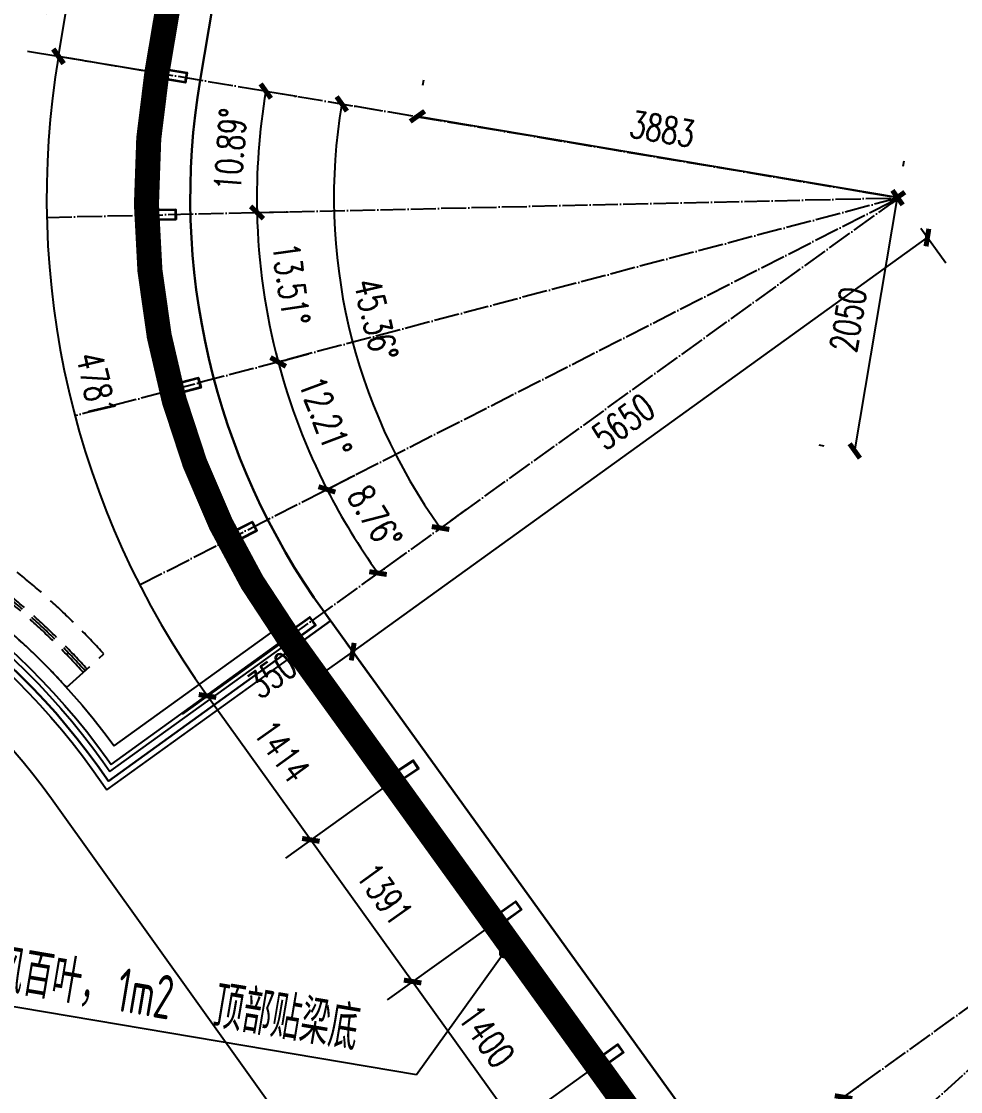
# Model space of a CAD drawing. Extents: x -936 to 12807311, y 101 to 1511157.
# Drawn here: x 12274448 to 12281937, y 1175578 to 1184117 of the extents above; entities that cross this region are included whole.
import ezdxf

# ---------------------------------------------------------------- set-up
doc = ezdxf.new("R2010")
doc.units = 0
doc.header["$LTSCALE"] = 1000
doc.header["$MEASUREMENT"] = 0
for name, pattern in [('PX-PLAN-F2-T3$0$DASH', [0.35, 0.25, -0.1]), ('PX-PLAN-F2-T3$0$DASHED', [0.75, 0.5, -0.25]), ('PX-PLAN-F2-T3$0$DOTE', [2.42, 2, -0.2, 0.02, -0.2]), ('PX-PLAN-F2-T3$0$S-1-AXIS$0$CENTER', [50.8, 31.75, -6.35, 6.35, -6.35])]:
    doc.linetypes.add(name, pattern=pattern)
for name, color, linetype, lineweight in [('PX-GLAZ-F2$0$PX-GLAZ-F2$0$_EDO-ALUMINIUM-SECTION', 90, 'Continuous', 30), ('PX-GLAZ-F2$0$PX-GLAZ-F2$0$_EDO-GLASS-SECTION', 130, 'Continuous', 30), ('PX-GLAZ-F2$0$PX-GLAZ-F2$0$PX-GLAZ-F2$0$板边线', 36, 'Continuous', 30)]:
    doc.layers.add(name, color=color, linetype=linetype, lineweight=lineweight)
for name, color, linetype in [('PX-GLAZ-F2$0$PX-GLAZ-F2$0$PX-GLAZ-F2$0$G-LINE2', 2, 'Continuous'), ('PX-GLAZ-F2$0$PX-GLAZ-F2$0$PX-GLAZ-F2$0$幕墙线', 104, 'Continuous'), ('PX-GLAZ-F2$0$PX-GLAZ-F2$0$PX-GLAZ-F2$0$平台轮廓', 3, 'Continuous'), ('PX-GLAZ-F2$0$PX-GLAZ-F2$0$PX-GLAZ-F2$0$挑檐', 53, 'Continuous'), ('PX-PLAN-F2-T3$0$00-百叶位置', 3, 'Continuous'), ('PX-PLAN-F2-T3$0$A-FLOR', 2, 'Continuous'), ('PX-PLAN-F2-T3$0$DIM_LEAD', 3, 'Continuous'), ('PX-PLAN-F2-T3$0$E_STAIR', 2, 'Continuous'), ('PX-PLAN-F2-T3$0$FIRE', 1, 'PX-PLAN-F2-T3$0$DASHED'), ('PX-PLAN-F2-T3$0$PUB_DIM', 3, 'Continuous'), ('PX-PLAN-F2-T3$0$PUB_TEXT', 7, 'Continuous'), ('PX-PLAN-F2-T3$0$S-1-AXIS$0$0S-AXIS', 1, 'PX-PLAN-F2-T3$0$S-1-AXIS$0$CENTER')]:
    doc.layers.add(name, color=color, linetype=linetype)
doc.styles.add('PX-PLAN-F2-T3$0$_TCH_DIM_T3', font='SIMPLEX', dxfattribs={"width": 0.705882, "bigfont": 'GBCBIG'})
doc.styles.add('PX-PLAN-F2-T3$0$XD2008', font='xd-hzs.shx', dxfattribs={"width": 0.7, "bigfont": 'xd-hztxt.shx'})
doc.dimstyles.new('PX-PLAN-F2-T3$0$_TCH_ARCH&&100', dxfattribs={"dimtxt": 212.5, "dimasz": 100, "dimexe": 250, "dimexo": 300, "dimgap": 118.75, "dimtad": 1, "dimdec": 0, "dimzin": 0, "dimdsep": 46, "dimtxsty": 'PX-PLAN-F2-T3$0$_TCH_DIM_T3', "dimblk": 'PX-PLAN-F2-T3$0$_ArchTick', "dimcen": 0.09, "dimclrd": 1, "dimclre": 1, "dimclrt": 4, "dimazin": 2, "dimtfac": 1, "dimtdec": 0, "dimtix": 1, "dimtmove": 2, "dimatfit": 3, "dimfxl": 0, "dimtolj": 1, "dimtzin": 0, "dimarcsym": 0})

# ---------------------------------------------------------------- blocks, each defined once
blk = doc.blocks.new('PX-PLAN-F2-T3$0$A$C5CD76682')
at = {"layer": 'PX-PLAN-F2-T3$0$A-FLOR', "linetype": 'PX-PLAN-F2-T3$0$DASH'}
blk.add_line((-850.7, -111906.8), (-603, -111592.7), dxfattribs=at)
for points in [[(57595.9, -82765.3), (57979.4, -75152.4, 0.165562), (56680.1, -70596.4), (54971.6, -68130.8, -0.242206), (54178.5, -62097), (33003.7, -62097.8, -0.098926), (35447.6, -66840, -0.515692), (28158.1, -77544.7), (20574.9, -77592.3, 0.13491), (5062.5, -82037.2, 0.056948), (-394.4, -86281.4, -0.026435), (-2948.5, -87551.6), (-2949.4, -110869.1, -0.104728), (-850.7, -111906.8)], [(57416.2, -82756.2), (57799.7, -75143.4, 0.165562), (56532.2, -70699), (54823.7, -68233.3, -0.232377), (53927.7, -62277), (33371, -62277.8, -0.092039), (35618.8, -66784, -0.515477), (28160.5, -77724.7), (20576.5, -77772.3, 0.134907), (5156.2, -82190.9, 0.057143), (-285.3, -86426.5, -0.025563), (-2768.5, -87669.5), (-2769.4, -110731.1, -0.098654), (-739.2, -111765.4, -0.098654)], [(57396.2, -82755.2), (57779.7, -75142.4, 0.165562), (56515.7, -70710.3), (54807.2, -68244.7, -0.231327), (53900.4, -62297), (33411.1, -62297.8, -0.091293), (35637.8, -66777.8, -0.515454), (28160.8, -77744.7), (20576.7, -77792.3, 0.134906), (5166.6, -82208, 0.057165), (-273.2, -86442.6, -0.025467), (-2748.5, -87682.6), (-2749.4, -110715.9, -0.098), (-726.9, -111749.7, -0.098)], [(57376.2, -82754.2), (57759.7, -75141.4, 0.165562), (56499.3, -70721.7), (54790.8, -68256.1, -0.230284), (53873.2, -62317), (33451, -62317.8, -0.090552), (35656.8, -66771.5, -0.51543), (28161.1, -77764.7), (20576.8, -77812.3, 0.134906), (5177, -82225.1, 0.057186), (-261, -86458.7, -0.025371), (-2728.5, -87695.6), (-2729.4, -110700.8, -0.097351), (-714.5, -111734, -0.097351)], [(57196.4, -82745.2), (57579.9, -75132.3, 0.165562), (56351.3, -70824.3), (54642.8, -68358.6, -0.221239), (53633.7, -62497.1), (33804, -62497.8, -0.084046), (35828, -66715.5, -0.515226), (28163.5, -77944.7), (20578.4, -77992.3, 0.134903), (5270.7, -82378.8, 0.057383), (-151.7, -86603.7, -0.024513), (-2548.5, -87812.9), (-2549.4, -110566.9, -0.09168), (-603, -111592.7, -0.09168)]]:
    blk.add_lwpolyline(points, format="xyb", dxfattribs=at)
blk = doc.blocks.new('PX-PLAN-F2-T3$0$_ArchTick')
at = {"color": 0, "linetype": 'ByBlock', "const_width": 0.4}
blk.add_lwpolyline([(-0.5, -0.5), (0.5, 0.5)], dxfattribs=at)
blk = doc.blocks.new('*D1449')
at = {"layer": 'Defpoints', "color": 0, "transparency": 16777216}
for p in [(12274903.7, 1184807.6), (12275952.4, 1184633.6), (12275791.3, 1183662.7)]:
    blk.add_point(p, dxfattribs=at)
at = {"layer": 'PX-PLAN-F2-T3$0$PUB_DIM', "color": 1, "lineweight": -2, "transparency": 16777216}
for p, q in [((12275656.5, 1184682.7), (12274657.1, 1184848.5)), ((12274742.6, 1183836.8), (12274903.7, 1184807.6)), ((12275495.3, 1183711.9), (12274496, 1183877.7))]:
    blk.add_line(p, q, dxfattribs=at)
at = {"layer": 'PX-PLAN-F2-T3$0$PUB_DIM', "color": 1, "lineweight": -2, "transparency": 16777216, "xscale": 100, "yscale": 100, "zscale": 100}
for p, rotation in [((12274903.7, 1184807.6), 80.57747182346797), ((12274742.6, 1183836.8), 260.577471823468)]:
    blk.add_blockref('PX-PLAN-F2-T3$0$_ArchTick', p, dxfattribs=dict(at, rotation=rotation))
at = {"layer": 'PX-PLAN-F2-T3$0$PUB_DIM', "color": 4, "transparency": 16777216, "insert": (12274601.2, 1184359), "char_height": 212.5, "attachment_point": 5, "rotation": 80.57747, "style": 'PX-PLAN-F2-T3$0$_TCH_DIM_T3'}
blk.add_mtext('\\A1;984', dxfattribs=at)
blk = doc.blocks.new('*D1450')
at = {"layer": 'Defpoints', "color": 0, "transparency": 16777216}
for p in [(12281444.4, 1182709.2), (12276531.9, 1180203.7), (12277008.4, 1180153.8), (12276971, 1179484.5)]:
    blk.add_point(p, dxfattribs=at)
at = {"layer": 'PX-PLAN-F2-T3$0$PUB_DIM', "color": 1, "lineweight": -2, "transparency": 16777216}
for p, q in [((12276799.2, 1180340), (12277106.6, 1180496.8)), ((12277214.4, 1179659.9), (12277494.3, 1179861.7))]:
    blk.add_line(p, q, dxfattribs=at)
blk.add_arc((12281444.4, 1182709.2), 5119.4, 207.02277, 215.78661, dxfattribs=at)
at = {"layer": 'PX-PLAN-F2-T3$0$PUB_DIM', "color": 1, "lineweight": -2, "transparency": 16777216, "xscale": 100, "yscale": 100, "zscale": 100}
for p, rotation in [((12276883.9, 1180383.2), 117.0227728309041), ((12277291.5, 1179715.5), 305.7866081039102)]:
    blk.add_blockref('PX-PLAN-F2-T3$0$_ArchTick', p, dxfattribs=dict(at, rotation=rotation))
at = {"layer": 'PX-PLAN-F2-T3$0$PUB_DIM', "color": 4, "transparency": 16777216, "insert": (12277267, 1180158.8), "char_height": 212.5, "attachment_point": 5, "rotation": 301.40469, "style": 'PX-PLAN-F2-T3$0$_TCH_DIM_T3'}
blk.add_mtext('\\A1;8.76°', dxfattribs=at)
blk = doc.blocks.new('*D1451')
at = {"layer": 'Defpoints', "color": 0, "transparency": 16777216}
for p in [(12281444.4, 1182709.2), (12276238.7, 1181332.1), (12276600.6, 1181052.2), (12276647.5, 1180262.7)]:
    blk.add_point(p, dxfattribs=at)
at = {"layer": 'PX-PLAN-F2-T3$0$PUB_DIM', "color": 1, "lineweight": -2, "transparency": 16777216}
for p, q in [((12276528.7, 1181408.9), (12276736.9, 1181463.9)), ((12276914.8, 1180399), (12277106.6, 1180496.8))]:
    blk.add_line(p, q, dxfattribs=at)
blk.add_arc((12281444.4, 1182709.2), 5119.4, 194.81712, 207.02277, dxfattribs=at)
at = {"layer": 'PX-PLAN-F2-T3$0$PUB_DIM', "color": 1, "lineweight": -2, "transparency": 16777216, "xscale": 100, "yscale": 100, "zscale": 100}
for p, rotation in [((12276495.2, 1181400), 104.8171246149693), ((12276883.9, 1180383.2), 297.0227728307559)]:
    blk.add_blockref('PX-PLAN-F2-T3$0$_ArchTick', p, dxfattribs=dict(at, rotation=rotation))
at = {"layer": 'PX-PLAN-F2-T3$0$PUB_DIM', "color": 4, "transparency": 16777216, "insert": (12276872.6, 1180961.6), "char_height": 212.5, "attachment_point": 5, "rotation": 290.91995, "style": 'PX-PLAN-F2-T3$0$_TCH_DIM_T3'}
blk.add_mtext('\\A1;12.21°', dxfattribs=at)
blk = doc.blocks.new('*D1452')
at = {"layer": 'Defpoints', "color": 0, "transparency": 16777216}
for p in [(12281444.4, 1182709.2), (12276040.7, 1182585.5), (12276351.3, 1182190.7), (12276219, 1181326.9)]:
    blk.add_point(p, dxfattribs=at)
at = {"layer": 'PX-PLAN-F2-T3$0$PUB_DIM', "color": 1, "lineweight": -2, "transparency": 16777216}
for p, q in [((12276340.6, 1182592.3), (12276576.3, 1182597.7)), ((12276509.1, 1181403.7), (12276736.9, 1181463.9))]:
    blk.add_line(p, q, dxfattribs=at)
blk.add_arc((12281444.4, 1182709.2), 5119.4, 181.31179, 194.81712, dxfattribs=at)
at = {"layer": 'PX-PLAN-F2-T3$0$PUB_DIM', "color": 1, "lineweight": -2, "transparency": 16777216, "xscale": 100, "yscale": 100, "zscale": 100}
for p, rotation in [((12276326.3, 1182592), 91.31178774910376), ((12276495.2, 1181400), 284.8171246150868)]:
    blk.add_blockref('PX-PLAN-F2-T3$0$_ArchTick', p, dxfattribs=dict(at, rotation=rotation))
at = {"layer": 'PX-PLAN-F2-T3$0$PUB_DIM', "color": 4, "transparency": 16777216, "insert": (12276598.4, 1182022.6), "char_height": 212.5, "attachment_point": 5, "rotation": 278.06446, "style": 'PX-PLAN-F2-T3$0$_TCH_DIM_T3'}
blk.add_mtext('\\A1;13.51°', dxfattribs=at)
blk = doc.blocks.new('*D1453')
at = {"layer": 'Defpoints', "color": 0, "transparency": 16777216}
for p in [(12276199.1, 1183594.2), (12276352.5, 1183239.6), (12281444.4, 1182709.2), (12276126.4, 1182587.4)]:
    blk.add_point(p, dxfattribs=at)
at = {"layer": 'PX-PLAN-F2-T3$0$PUB_DIM', "color": 1, "lineweight": -2, "transparency": 16777216}
for p, q in [((12276494.9, 1183544.3), (12276642.9, 1183519.3)), ((12276426.3, 1182594.3), (12276576.3, 1182597.7))]:
    blk.add_line(p, q, dxfattribs=at)
blk.add_arc((12281444.4, 1182709.2), 5119.4, 170.42362, 181.31179, dxfattribs=at)
at = {"layer": 'PX-PLAN-F2-T3$0$PUB_DIM', "color": 1, "lineweight": -2, "transparency": 16777216, "xscale": 100, "yscale": 100, "zscale": 100}
for p, rotation in [((12276396.3, 1183560.9), 80.4236163897341), ((12276326.3, 1182592), 271.3117877490586)]:
    blk.add_blockref('PX-PLAN-F2-T3$0$_ArchTick', p, dxfattribs=dict(at, rotation=rotation))
at = {"layer": 'PX-PLAN-F2-T3$0$PUB_DIM', "color": 4, "transparency": 16777216, "insert": (12276113.9, 1183094.3), "char_height": 212.5, "attachment_point": 5, "rotation": 85.8677, "style": 'PX-PLAN-F2-T3$0$_TCH_DIM_T3'}
blk.add_mtext('\\A1;10.89°', dxfattribs=at)
blk = doc.blocks.new('*D1454')
at = {"layer": 'Defpoints', "color": 0, "transparency": 16777216}
for p in [(12276805.2, 1183491.9), (12281444.4, 1182709.2), (12276960.7, 1182274), (12277627.9, 1179958)]:
    blk.add_point(p, dxfattribs=at)
at = {"layer": 'PX-PLAN-F2-T3$0$PUB_DIM', "color": 1, "lineweight": -2, "transparency": 16777216}
for p, q in [((12277101, 1183442), (12277248.9, 1183417.1)), ((12277871.2, 1180133.4), (12277992.9, 1180221.1))]:
    blk.add_line(p, q, dxfattribs=at)
blk.add_arc((12281444.4, 1182709.2), 4504.8, 170.42362, 215.78661, dxfattribs=at)
at = {"layer": 'PX-PLAN-F2-T3$0$PUB_DIM', "color": 1, "lineweight": -2, "transparency": 16777216, "xscale": 100, "yscale": 100, "zscale": 100}
for p, rotation in [((12277002.4, 1183458.6), 80.4236163897479), ((12277790.1, 1180074.9), 305.7866081038235)]:
    blk.add_blockref('PX-PLAN-F2-T3$0$_ArchTick', p, dxfattribs=dict(at, rotation=rotation))
at = {"layer": 'PX-PLAN-F2-T3$0$PUB_DIM', "color": 4, "transparency": 16777216, "insert": (12277276.1, 1181738.8), "char_height": 212.5, "attachment_point": 5, "rotation": 283.10511, "style": 'PX-PLAN-F2-T3$0$_TCH_DIM_T3'}
blk.add_mtext('\\A1;45.36°', dxfattribs=at)
blk = doc.blocks.new('*D1455')
at = {"layer": 'Defpoints', "color": 0, "transparency": 16777216}
for p in [(12274545.9, 1183873.1), (12281444.4, 1182709.2), (12274680.3, 1182052.6), (12275769.3, 1178618.2)]:
    blk.add_point(p, dxfattribs=at)
at = {"layer": 'PX-PLAN-F2-T3$0$PUB_DIM', "color": 1, "lineweight": -2, "transparency": 16777216}
for p, q in [((12274841.8, 1183823.2), (12274989.7, 1183798.2)), ((12276012.7, 1178793.6), (12276134.3, 1178881.3))]:
    blk.add_line(p, q, dxfattribs=at)
blk.add_arc((12281444.4, 1182709.2), 6796, 170.42362, 215.78661, dxfattribs=at)
at = {"layer": 'PX-PLAN-F2-T3$0$PUB_DIM', "color": 1, "lineweight": -2, "transparency": 16777216, "xscale": 100, "yscale": 100, "zscale": 100}
for p, rotation in [((12274743.2, 1183839.8), 80.42361638973935), ((12275931.5, 1178735.2), 305.7866081038345)]:
    blk.add_blockref('PX-PLAN-F2-T3$0$_ArchTick', p, dxfattribs=dict(at, rotation=rotation))
at = {"layer": 'PX-PLAN-F2-T3$0$PUB_DIM', "color": 4, "transparency": 16777216, "insert": (12275044.6, 1181219.3), "char_height": 212.5, "attachment_point": 5, "rotation": 283.10511, "style": 'PX-PLAN-F2-T3$0$_TCH_DIM_T3'}
blk.add_mtext('\\A1;4781', dxfattribs=at)
blk = doc.blocks.new('*D1456')
at = {"layer": 'Defpoints', "color": 0, "transparency": 16777216}
for p in [(12276861.1, 1179405.3), (12276577.2, 1179200.6), (12277089.6, 1179088.3)]:
    blk.add_point(p, dxfattribs=at)
at = {"layer": 'PX-PLAN-F2-T3$0$PUB_DIM', "color": 1, "lineweight": -2, "transparency": 16777216}
for p, q in [((12277036.6, 1179161.9), (12277235.8, 1178885.5)), ((12276805.7, 1178883.7), (12277089.6, 1179088.3)), ((12276752.6, 1178957.2), (12276951.9, 1178680.9))]:
    blk.add_line(p, q, dxfattribs=at)
at = {"layer": 'PX-PLAN-F2-T3$0$PUB_DIM', "color": 1, "lineweight": -2, "transparency": 16777216, "xscale": 100, "yscale": 100, "zscale": 100}
for p, rotation in [((12277089.6, 1179088.3), 35.78660813743289), ((12276805.7, 1178883.7), 215.7866081374329)]:
    blk.add_blockref('PX-PLAN-F2-T3$0$_ArchTick', p, dxfattribs=dict(at, rotation=rotation))
at = {"layer": 'PX-PLAN-F2-T3$0$PUB_DIM', "color": 4, "transparency": 16777216, "insert": (12276445.6, 1178901.4), "char_height": 212.5, "attachment_point": 5, "rotation": 35.78661, "style": 'PX-PLAN-F2-T3$0$_TCH_DIM_T3'}
blk.add_mtext('\\A1;350', dxfattribs=at)
blk = doc.blocks.new('*D1457')
at = {"layer": 'Defpoints', "color": 0, "transparency": 16777216}
for p in [(12281444.4, 1182709.2), (12281672.9, 1182392.3), (12276861.1, 1179405.3)]:
    blk.add_point(p, dxfattribs=at)
at = {"layer": 'PX-PLAN-F2-T3$0$PUB_DIM', "color": 1, "lineweight": -2, "transparency": 16777216}
for p, q in [((12277089.6, 1179088.3), (12281672.9, 1182392.3)), ((12281619.8, 1182465.9), (12281819.1, 1182189.5)), ((12277036.6, 1179161.9), (12277235.8, 1178885.5))]:
    blk.add_line(p, q, dxfattribs=at)
at = {"layer": 'PX-PLAN-F2-T3$0$PUB_DIM', "color": 1, "lineweight": -2, "transparency": 16777216, "xscale": 100, "yscale": 100, "zscale": 100}
for p, rotation in [((12281672.9, 1182392.3), 35.7866081374289), ((12277089.6, 1179088.3), 215.7866081374289)]:
    blk.add_blockref('PX-PLAN-F2-T3$0$_ArchTick', p, dxfattribs=dict(at, rotation=rotation))
at = {"layer": 'PX-PLAN-F2-T3$0$PUB_DIM', "color": 4, "transparency": 16777216, "insert": (12279249.7, 1180922.8), "char_height": 212.5, "attachment_point": 5, "rotation": 35.78661, "style": 'PX-PLAN-F2-T3$0$_TCH_DIM_T3'}
blk.add_mtext('\\A1;5650', dxfattribs=at)
blk = doc.blocks.new('*D1458')
at = {"layer": 'Defpoints', "color": 0, "transparency": 16777216}
for p in [(12276777, 1179342.1), (12277601.4, 1178193.7), (12276755.9, 1177586.8)]:
    blk.add_point(p, dxfattribs=at)
at = {"layer": 'PX-PLAN-F2-T3$0$PUB_DIM', "color": 1, "lineweight": -2, "transparency": 16777216}
for p, q in [((12276533.3, 1179167.1), (12275728.4, 1178589.4)), ((12275931.5, 1178735.1), (12276755.9, 1177586.8)), ((12277357.7, 1178018.7), (12276552.9, 1177441))]:
    blk.add_line(p, q, dxfattribs=at)
at = {"layer": 'PX-PLAN-F2-T3$0$PUB_DIM', "color": 1, "lineweight": -2, "transparency": 16777216, "xscale": 100, "yscale": 100, "zscale": 100}
for p, rotation in [((12275931.5, 1178735.1), 125.6740091674141), ((12276755.9, 1177586.8), 305.6740091674142)]:
    blk.add_blockref('PX-PLAN-F2-T3$0$_ArchTick', p, dxfattribs=dict(at, rotation=rotation))
at = {"layer": 'PX-PLAN-F2-T3$0$PUB_DIM', "color": 4, "transparency": 16777216, "insert": (12276526.5, 1178292.2), "char_height": 212.5, "attachment_point": 5, "rotation": 305.67401, "style": 'PX-PLAN-F2-T3$0$_TCH_DIM_T3'}
blk.add_mtext('\\A1;1414', dxfattribs=at)
blk = doc.blocks.new('*D1459')
at = {"layer": 'Defpoints', "color": 0, "transparency": 16777216}
for p in [(12277601.4, 1178193.7), (12278412.8, 1177063.5), (12277567.3, 1176456.5)]:
    blk.add_point(p, dxfattribs=at)
at = {"layer": 'PX-PLAN-F2-T3$0$PUB_DIM', "color": 1, "lineweight": -2, "transparency": 16777216}
for p, q in [((12277357.7, 1178018.7), (12276552.9, 1177441)), ((12276755.9, 1177586.8), (12277567.3, 1176456.5)), ((12278169.1, 1176888.5), (12277364.2, 1176310.7))]:
    blk.add_line(p, q, dxfattribs=at)
at = {"layer": 'PX-PLAN-F2-T3$0$PUB_DIM', "color": 1, "lineweight": -2, "transparency": 16777216, "xscale": 100, "yscale": 100, "zscale": 100}
for p, rotation in [((12276755.9, 1177586.8), 125.6740091674421), ((12277567.3, 1176456.5), 305.6740091674421)]:
    blk.add_blockref('PX-PLAN-F2-T3$0$_ArchTick', p, dxfattribs=dict(at, rotation=rotation))
at = {"layer": 'PX-PLAN-F2-T3$0$PUB_DIM', "color": 4, "transparency": 16777216, "insert": (12277344.4, 1177152.8), "char_height": 212.5, "attachment_point": 5, "rotation": 305.67401, "style": 'PX-PLAN-F2-T3$0$_TCH_DIM_T3'}
blk.add_mtext('\\A1;1391', dxfattribs=at)
blk = doc.blocks.new('*D1460')
at = {"layer": 'Defpoints', "color": 0, "transparency": 16777216}
for p in [(12278412.8, 1177063.5), (12279229.2, 1175926.2), (12278383.8, 1175319.2)]:
    blk.add_point(p, dxfattribs=at)
at = {"layer": 'PX-PLAN-F2-T3$0$PUB_DIM', "color": 1, "lineweight": -2, "transparency": 16777216}
for p, q in [((12278169.1, 1176888.5), (12277364.2, 1176310.7)), ((12277567.3, 1176456.5), (12278383.8, 1175319.2)), ((12278985.5, 1175751.2), (12278180.7, 1175173.4))]:
    blk.add_line(p, q, dxfattribs=at)
at = {"layer": 'PX-PLAN-F2-T3$0$PUB_DIM', "color": 1, "lineweight": -2, "transparency": 16777216, "xscale": 100, "yscale": 100, "zscale": 100}
for p, rotation in [((12277567.3, 1176456.5), 125.6740091674344), ((12278383.8, 1175319.2), 305.6740091674344)]:
    blk.add_blockref('PX-PLAN-F2-T3$0$_ArchTick', p, dxfattribs=dict(at, rotation=rotation))
at = {"layer": 'PX-PLAN-F2-T3$0$PUB_DIM', "color": 4, "transparency": 16777216, "insert": (12278158.3, 1176019.1), "char_height": 212.5, "attachment_point": 5, "rotation": 305.67401, "style": 'PX-PLAN-F2-T3$0$_TCH_DIM_T3'}
blk.add_mtext('\\A1;1400', dxfattribs=at)
blk = doc.blocks.new('*D1461')
at = {"layer": 'Defpoints', "color": 0, "transparency": 16777216}
for p in [(12279229.2, 1175926.2), (12280045.7, 1174788.9), (12279200.2, 1174181.9)]:
    blk.add_point(p, dxfattribs=at)
at = {"layer": 'PX-PLAN-F2-T3$0$PUB_DIM', "color": 1, "lineweight": -2, "transparency": 16777216}
for p, q in [((12278985.5, 1175751.2), (12278180.7, 1175173.4)), ((12278383.8, 1175319.2), (12279200.2, 1174181.9)), ((12279802, 1174613.9), (12278997.1, 1174036.1))]:
    blk.add_line(p, q, dxfattribs=at)
at = {"layer": 'PX-PLAN-F2-T3$0$PUB_DIM', "color": 1, "lineweight": -2, "transparency": 16777216, "xscale": 100, "yscale": 100, "zscale": 100}
for p, rotation in [((12278383.8, 1175319.2), 125.6740091674691), ((12279200.2, 1174181.9), 305.6740091674691)]:
    blk.add_blockref('PX-PLAN-F2-T3$0$_ArchTick', p, dxfattribs=dict(at, rotation=rotation))
at = {"layer": 'PX-PLAN-F2-T3$0$PUB_DIM', "color": 4, "transparency": 16777216, "insert": (12278974.8, 1174881.8), "char_height": 212.5, "attachment_point": 5, "rotation": 305.67401, "style": 'PX-PLAN-F2-T3$0$_TCH_DIM_T3'}
blk.add_mtext('\\A1;1400', dxfattribs=at)
blk = doc.blocks.new('*D1463')
at = {"layer": 'Defpoints', "color": 0, "transparency": 16777216}
for p in [(12284697.5, 1178196.5), (12281507.3, 1173812.8), (12281967.7, 1173725.7), (12282654.8, 1173174.4)]:
    blk.add_point(p, dxfattribs=at)
at = {"layer": 'PX-PLAN-F2-T3$0$PUB_DIM', "color": 1, "lineweight": -2, "transparency": 16777216}
for p, q in [((12281683.8, 1174055.4), (12281762.3, 1174163.2)), ((12282767.8, 1173452.3), (12282818, 1173575.8))]:
    blk.add_line(p, q, dxfattribs=at)
blk.add_arc((12284697.5, 1178196.5), 5238.3, 233.95522, 247.86615, dxfattribs=at)
at = {"layer": 'PX-PLAN-F2-T3$0$PUB_DIM', "color": 1, "lineweight": -2, "transparency": 16777216, "xscale": 100, "yscale": 100, "zscale": 100}
for p, rotation in [((12281615.2, 1173961.1), 143.9552204966515), ((12282723.8, 1173344.3), 337.866149226346)]:
    blk.add_blockref('PX-PLAN-F2-T3$0$_ArchTick', p, dxfattribs=dict(at, rotation=rotation))
at = {"layer": 'PX-PLAN-F2-T3$0$PUB_DIM', "color": 4, "transparency": 16777216, "insert": (12282260.2, 1173815.6), "char_height": 212.5, "attachment_point": 5, "rotation": 330.91068, "style": 'PX-PLAN-F2-T3$0$_TCH_DIM_T3'}
blk.add_mtext('\\A1;13.91°', dxfattribs=at)
blk = doc.blocks.new('*D1464')
at = {"layer": 'Defpoints', "color": 0, "transparency": 16777216}
for p in [(12284697.5, 1178196.5), (12280782.9, 1174646.2), (12281063.5, 1174423.8), (12281576.8, 1173931.5)]:
    blk.add_point(p, dxfattribs=at)
at = {"layer": 'PX-PLAN-F2-T3$0$PUB_DIM', "color": 1, "lineweight": -2, "transparency": 16777216}
for p, q in [((12281005.1, 1174847.8), (12281002.5, 1174845.4)), ((12281754, 1174173.6), (12281751.9, 1174170.8))]:
    blk.add_line(p, q, dxfattribs=at)
blk.add_arc((12284697.5, 1178196.5), 5238.3, 222.20596, 233.80753, dxfattribs=at)
at = {"layer": 'PX-PLAN-F2-T3$0$PUB_DIM', "color": 1, "lineweight": -2, "transparency": 16777216, "xscale": 100, "yscale": 100, "zscale": 100}
for p, rotation in [((12280817.3, 1174677.4), 132.2059596018239), ((12281604.3, 1173969), 323.8075339311001)]:
    blk.add_blockref('PX-PLAN-F2-T3$0$_ArchTick', p, dxfattribs=dict(at, rotation=rotation))
at = {"layer": 'PX-PLAN-F2-T3$0$PUB_DIM', "color": 4, "transparency": 16777216, "insert": (12281343.4, 1174470.5), "char_height": 212.5, "attachment_point": 5, "rotation": 318.00675, "style": 'PX-PLAN-F2-T3$0$_TCH_DIM_T3'}
blk.add_mtext('\\A1;11.6°', dxfattribs=at)
blk = doc.blocks.new('*D1465')
at = {"layer": 'Defpoints', "color": 0, "transparency": 16777216}
for p in [(12284697.5, 1178196.5), (12280285.9, 1175016.4), (12280565.5, 1174976.8), (12280669.1, 1174543.1)]:
    blk.add_point(p, dxfattribs=at)
at = {"layer": 'PX-PLAN-F2-T3$0$PUB_DIM', "color": 1, "lineweight": -2, "transparency": 16777216}
for p, q in [((12280529.3, 1175191.8), (12280651, 1175279.5)), ((12280891.4, 1174744.6), (12281002.5, 1174845.4))]:
    blk.add_line(p, q, dxfattribs=at)
blk.add_arc((12284697.5, 1178196.5), 5238.3, 215.78661, 222.20596, dxfattribs=at)
at = {"layer": 'PX-PLAN-F2-T3$0$PUB_DIM', "color": 1, "lineweight": -2, "transparency": 16777216, "xscale": 100, "yscale": 100, "zscale": 100}
for p, rotation in [((12280448.2, 1175133.3), 125.786608153824), ((12280817.3, 1174677.4), 312.2059596020233)]:
    blk.add_blockref('PX-PLAN-F2-T3$0$_ArchTick', p, dxfattribs=dict(at, rotation=rotation))
at = {"layer": 'PX-PLAN-F2-T3$0$PUB_DIM', "color": 4, "transparency": 16777216, "insert": (12280801.2, 1175041.8), "char_height": 212.5, "attachment_point": 5, "rotation": 308.99628, "style": 'PX-PLAN-F2-T3$0$_TCH_DIM_T3'}
blk.add_mtext('\\A1;6.42°', dxfattribs=at)
blk = doc.blocks.new('*D1466')
at = {"layer": 'Defpoints', "color": 0, "transparency": 16777216}
for p in [(12284697.5, 1178196.5), (12280032.9, 1174834), (12281762.1, 1174715.7), (12283502.1, 1172571.9)]:
    blk.add_point(p, dxfattribs=at)
at = {"layer": 'PX-PLAN-F2-T3$0$PUB_DIM', "color": 1, "lineweight": -2, "transparency": 16777216}
for p, q in [((12280276.3, 1175009.4), (12281206.6, 1175680.1)), ((12283564.5, 1172865.4), (12283802.9, 1173987.2))]:
    blk.add_line(p, q, dxfattribs=at)
blk.add_arc((12284697.5, 1178196.5), 4553.3, 215.78661, 258.00168, dxfattribs=at)
at = {"layer": 'PX-PLAN-F2-T3$0$PUB_DIM', "color": 1, "lineweight": -2, "transparency": 16777216, "xscale": 100, "yscale": 100, "zscale": 100}
for p, rotation in [((12281003.8, 1175533.9), 125.7866081536687), ((12283750.9, 1173742.7), 348.0016844908713)]:
    blk.add_blockref('PX-PLAN-F2-T3$0$_ArchTick', p, dxfattribs=dict(at, rotation=rotation))
at = {"layer": 'PX-PLAN-F2-T3$0$PUB_DIM', "color": 4, "transparency": 16777216, "insert": (12282333.4, 1174570.9), "char_height": 212.5, "attachment_point": 5, "rotation": 326.89415, "style": 'PX-PLAN-F2-T3$0$_TCH_DIM_T3'}
blk.add_mtext('\\A1;42.22°', dxfattribs=at)
blk = doc.blocks.new('*D1467')
at = {"layer": 'Defpoints', "color": 0, "transparency": 16777216}
for p in [(12284697.5, 1178196.5), (12280043.2, 1174787.1), (12280345.3, 1172982.2), (12283498.1, 1172553.2)]:
    blk.add_point(p, dxfattribs=at)
at = {"layer": 'PX-PLAN-F2-T3$0$PUB_DIM', "color": 1, "lineweight": -2, "transparency": 16777216}
for p, q in [((12279801.2, 1174609.8), (12279016.7, 1174035.1)), ((12283435.8, 1172259.7), (12283233.6, 1171308.4))]:
    blk.add_line(p, q, dxfattribs=at)
blk.add_arc((12284697.5, 1178196.5), 6791.9, 216.22402, 258.00168, dxfattribs=at)
at = {"layer": 'PX-PLAN-F2-T3$0$PUB_DIM', "color": 1, "lineweight": -2, "transparency": 16777216, "xscale": 100, "yscale": 100, "zscale": 100}
for p, rotation in [((12279218.3, 1174182.9), 126.2240152713091), ((12283285.6, 1171552.9), 348.001684490918)]:
    blk.add_blockref('PX-PLAN-F2-T3$0$_ArchTick', p, dxfattribs=dict(at, rotation=rotation))
at = {"layer": 'PX-PLAN-F2-T3$0$PUB_DIM', "color": 4, "transparency": 16777216, "insert": (12281131.7, 1172682), "char_height": 212.5, "attachment_point": 5, "rotation": 327.11285, "style": 'PX-PLAN-F2-T3$0$_TCH_DIM_T3'}
blk.add_mtext('\\A1;4709', dxfattribs=at)
blk = doc.blocks.new('*D1604')
at = {"layer": 'Defpoints', "color": 0, "transparency": 16777216}
for p in [(12281434.7, 1182710.9), (12281444.4, 1182709.2), (12281103.4, 1180688)]:
    blk.add_point(p, dxfattribs=at)
at = {"layer": 'PX-PLAN-F2-T3$0$PUB_DIM', "color": 1, "lineweight": -2, "transparency": 16777216}
for p, q in [((12281148.6, 1182759.1), (12281188.2, 1182752.4)), ((12281093.7, 1180689.6), (12281434.7, 1182710.9)), ((12280807.6, 1180737.9), (12280847.2, 1180731.2))]:
    blk.add_line(p, q, dxfattribs=at)
at = {"layer": 'PX-PLAN-F2-T3$0$PUB_DIM', "color": 1, "lineweight": -2, "transparency": 16777216, "xscale": 100, "yscale": 100, "zscale": 100}
for p, rotation in [((12281434.7, 1182710.9), 80.42361603292142), ((12281093.7, 1180689.6), 260.4236160329214)]:
    blk.add_blockref('PX-PLAN-F2-T3$0$_ArchTick', p, dxfattribs=dict(at, rotation=rotation))
at = {"layer": 'PX-PLAN-F2-T3$0$PUB_DIM', "color": 4, "transparency": 16777216, "insert": (12281042.3, 1181737.7), "char_height": 212.5, "attachment_point": 5, "rotation": 80.42362, "style": 'PX-PLAN-F2-T3$0$_TCH_DIM_T3'}
blk.add_mtext('\\A1;2050', dxfattribs=at)
blk = doc.blocks.new('*D1605')
at = {"layer": 'Defpoints', "color": 0, "transparency": 16777216}
for p in [(12277604.6, 1183352.5), (12281433.9, 1182706.4), (12281435.1, 1182713.6)]:
    blk.add_point(p, dxfattribs=at)
at = {"layer": 'PX-PLAN-F2-T3$0$PUB_DIM', "color": 1, "lineweight": -2, "transparency": 16777216}
for p, q in [((12277654.6, 1183648.3), (12277647.4, 1183606.1)), ((12277605.8, 1183359.6), (12281435.1, 1182713.6)), ((12281483.8, 1183002.3), (12281476.7, 1182960.1))]:
    blk.add_line(p, q, dxfattribs=at)
at = {"layer": 'PX-PLAN-F2-T3$0$PUB_DIM', "color": 1, "lineweight": -2, "transparency": 16777216, "xscale": 100, "yscale": 100, "zscale": 100}
for p, rotation in [((12277605.8, 1183359.6), 170.423616035989), ((12281435.1, 1182713.6), 350.423616035989)]:
    blk.add_blockref('PX-PLAN-F2-T3$0$_ArchTick', p, dxfattribs=dict(at, rotation=rotation))
at = {"layer": 'PX-PLAN-F2-T3$0$PUB_DIM', "color": 4, "transparency": 16777216, "insert": (12279557.9, 1183258.5), "char_height": 212.5, "attachment_point": 5, "rotation": 350.42362, "style": 'PX-PLAN-F2-T3$0$_TCH_DIM_T3'}
blk.add_mtext('\\A1;3883', dxfattribs=at)
blk = doc.blocks.new('PX-GLAZ-F2$0$PX-GLAZ-F2$0$标准块')
at = {"layer": 'PX-GLAZ-F2$0$PX-GLAZ-F2$0$_EDO-ALUMINIUM-SECTION'}
blk.add_line((0, 0), (0, -46, 0.1), dxfattribs=at)
at = {"layer": 'PX-GLAZ-F2$0$PX-GLAZ-F2$0$_EDO-ALUMINIUM-SECTION', "extrusion": (1.58294e-17, 0.001776, 0.999998)}
for points in [[(40, -49), (40, -85), (40, -233), (-40, -233), (-40, -85.2), (-40, -46), (40, -46)], [(37, -49), (37, -85), (37, -85), (37, -230), (-37, -230), (-37, -85), (-37, -85), (-37, -49), (37, -49)]]:
    blk.add_lwpolyline(points, close=True, dxfattribs=at)
blk = doc.blocks.new('PX-GLAZ-F2')
at = {"layer": 'PX-GLAZ-F2$0$PX-GLAZ-F2$0$_EDO-GLASS-SECTION', "elevation": 41.4}
for points in [[(12333990.6, 1186122), (12330402.3, 1170510, -0.3971), (12323100.2, 1165632.8), (12283700, 1172280.2, -0.197266), (12279831, 1174687.9), (12276578, 1179200.6, -0.200559), (12275528.8, 1183707.4), (12277029, 1192599.6)], [(12333951.7, 1186131), (12330363.3, 1170519, -0.3971), (12323106.9, 1165672.3), (12283706.7, 1172319.6, -0.197266), (12279863.5, 1174711.3), (12276610.4, 1179224, -0.200559), (12275568.2, 1183700.8), (12277068.4, 1192592.9)]]:
    blk.add_lwpolyline(points, format="xyb", dxfattribs=at)
at = {"layer": 'PX-GLAZ-F2$0$PX-GLAZ-F2$0$PX-GLAZ-F2$0$G-LINE2'}
for points in [[(12260492.5, 1176865.2, -0.406574), (12266856.8, 1181267.8), (12271555.8, 1180475.7, -0.197661), (12275130.7, 1178234.6), (12275163.1, 1178189.2)], [(12260524.4, 1176819.3, -0.408638), (12266850.1, 1181228.4), (12271549.1, 1180436.2, -0.197659), (12275098.1, 1178211.3), (12275153.9, 1178133.3)]]:
    blk.add_lwpolyline(points, format="xyb", dxfattribs=at)
for points in [[(12275153.9, 1178133.3), (12276596.8, 1179173.4)], [(12275163.1, 1178189.2), (12276573.4, 1179205.9)]]:
    blk.add_lwpolyline(points, dxfattribs=at)
at = {"layer": 'PX-GLAZ-F2$0$PX-GLAZ-F2$0$PX-GLAZ-F2$0$幕墙线'}
blk.add_lwpolyline([(12323099.5, 1165632.8), (12283699.3, 1172280.1, -0.197266), (12279830.3, 1174687.9), (12276577.2, 1179200.6, -0.200559), (12275528, 1183707.4), (12277777.1, 1197038.1, -0.209147), (12280257, 1200827.4), (12281238.1, 1201468.8, -0.130847), (12296567.6, 1206211.6, -0.051791), (12299124.4, 1206048.7), (12299771.5, 1205939.5), (12331255.7, 1200627.7)], format="xyb", dxfattribs=at)
at = {"layer": 'PX-GLAZ-F2$0$PX-GLAZ-F2$0$PX-GLAZ-F2$0$平台轮廓', "ltscale": 100}
blk.add_lwpolyline([(12224100.2, 1188475.8), (12223535.2, 1187910.8), (12225942, 1185503.9, -0.10729), (12230349.1, 1178653), (12236383.1, 1162515.9, 0.267574), (12240465.6, 1159146.3), (12251256.4, 1157325.9, 0.414208), (12258631.8, 1162572), (12261004, 1176631.9, -0.414213), (12266766.1, 1180730.4), (12271464.5, 1179938.4, -0.197624), (12274687.3, 1177917.7), (12277075, 1174576.9, 0.197266), (12281463.1, 1171846.1), (12294714.9, 1169610.3), (12294846.9, 1170392.9)], format="xyb", dxfattribs=at)
at = {"layer": 'PX-GLAZ-F2$0$PX-GLAZ-F2$0$PX-GLAZ-F2$0$挑檐'}
for points in [[(12260410.1, 1176985.6, -0.401308), (12266874.2, 1181371.3), (12271573.4, 1180579.2, -0.195385), (12275187, 1178335.9)], [(12260609.5, 1176698.4), (12260609.5, 1176698.4, -0.414213), (12266832.6, 1181124.8), (12271531.5, 1180332.7, -0.197652), (12275012.7, 1178150.3), (12275129.8, 1177986.4)]]:
    blk.add_lwpolyline(points, format="xyb", dxfattribs=at)
for points in [[(12275187, 1178335.9), (12276512, 1179291)], [(12275129.8, 1177986.4), (12276658.2, 1179088.2)]]:
    blk.add_lwpolyline(points, dxfattribs=at)
at = {"layer": 'PX-GLAZ-F2$0$PX-GLAZ-F2$0$PX-GLAZ-F2$0$板边线', "color": 30}
blk.add_lwpolyline([(12347255.9, 1248730.7), (12343466.6, 1227024.9, -0.148173), (12341495.2, 1223115.1), (12338485.3, 1219956.2, 0.309353), (12337316.1, 1212766.4), (12338590.6, 1210050.9, -0.165562), (12339128.1, 1205214.1), (12337310.9, 1196990), (12336185.9, 1197238.6), (12336233.7, 1197446.5, 0.431537), (12334738.4, 1199685.2), (12299066.1, 1205703.6, 0.051791), (12296581.5, 1205861.9, 0.13082), (12281426.9, 1201174), (12280448.5, 1200534.4, 0.209147), (12278122.2, 1196979.9), (12275873.2, 1183649.2, 0.200559), (12276861.1, 1179405.3), (12276912.9, 1179333.5), (12275141.3, 1178056.4), (12275053.4, 1178179.3, 0.197655), (12271539.9, 1180382)], format="xyb", dxfattribs=at)
blk.add_lwpolyline([(12280448.5, 1200534.4), (12281426.9, 1201174, -0.13082), (12296581.5, 1205861.9, -0.051791), (12299066.1, 1205703.6), (12334738.4, 1199685.2, -0.431537), (12336233.7, 1197446.5), (12330060.5, 1170588.4, -0.3971), (12323157.7, 1165977.9), (12283757.5, 1172625.2, -0.197266), (12280114.2, 1174892.6), (12276861.1, 1179405.3, -0.200559), (12275873.2, 1183649.2), (12278122.2, 1196979.9, -0.209147)], format="xyb", close=True, dxfattribs=at)
at = {"layer": 'PX-GLAZ-F2$0$PX-GLAZ-F2$0$_EDO-ALUMINIUM-SECTION', "extrusion": (7.87635e-08, -1.32885e-08, 1), "rotation": 80.42361638925377}
blk.add_blockref('PX-GLAZ-F2$0$PX-GLAZ-F2$0$标准块', (12275533.9, 1183706.4, 1), dxfattribs=at)
at = {"layer": 'PX-GLAZ-F2$0$PX-GLAZ-F2$0$_EDO-ALUMINIUM-SECTION', "extrusion": (7.98557e-08, 1.8288e-09, 1), "rotation": 91.31192096610879}
blk.add_blockref('PX-GLAZ-F2$0$PX-GLAZ-F2$0$标准块', (12275446.7, 1182571.9, 42.4), dxfattribs=at)
at = {"layer": 'PX-GLAZ-F2$0$PX-GLAZ-F2$0$_EDO-ALUMINIUM-SECTION', "extrusion": (6.00676e-08, 1.58886e-08, 1), "rotation": 104.8161310569453}
blk.add_blockref('PX-GLAZ-F2$0$PX-GLAZ-F2$0$标准块', (12275644.6, 1181175, 42.2), dxfattribs=at)
at = {"layer": 'PX-GLAZ-F2$0$PX-GLAZ-F2$0$_EDO-ALUMINIUM-SECTION'}
for p, rotation in [((12276100.1, 1179983.5, 41.4), 117.0203389875813), ((12276581.8, 1179195.3, 41.4), 125.786608103905)]:
    blk.add_blockref('PX-GLAZ-F2$0$PX-GLAZ-F2$0$标准块', p, dxfattribs=dict(at, rotation=rotation))
at = {"layer": 'PX-GLAZ-F2$0$PX-GLAZ-F2$0$_EDO-ALUMINIUM-SECTION', "extrusion": (3.65967e-08, -2.38265e-08, 1), "rotation": 123.659477201956}
blk.add_blockref('PX-GLAZ-F2$0$PX-GLAZ-F2$0$标准块', (12277400.5, 1178059.6, 41.9), dxfattribs=at)
at = {"layer": 'PX-GLAZ-F2$0$PX-GLAZ-F2$0$_EDO-ALUMINIUM-SECTION', "extrusion": (2.39366e-08, -3.25025e-08, 1), "rotation": 125.786607847957}
blk.add_blockref('PX-GLAZ-F2$0$PX-GLAZ-F2$0$标准块', (12278223.8, 1176927.2, 41.7), dxfattribs=at)
at = {"layer": 'PX-GLAZ-F2$0$PX-GLAZ-F2$0$_EDO-ALUMINIUM-SECTION', "extrusion": (1.95345e-08, -2.33873e-08, 1), "rotation": 125.7866074889387}
blk.add_blockref('PX-GLAZ-F2$0$PX-GLAZ-F2$0$标准块', (12279037.4, 1175787.9, 0.2), dxfattribs=at)
blk = doc.blocks.new('PX-PLAN-F2-T3')
at = {"layer": 'PX-PLAN-F2-T3$0$00-百叶位置', "linetype": 'PX-PLAN-F2-T3$0$DASH', "ltscale": 4, "const_width": 50, "elevation": 41.434}
blk.add_lwpolyline([(12277350.089, 1178129.047), (12278957.57, 1175860.266)], dxfattribs=at)
at = {"layer": 'PX-PLAN-F2-T3$0$DIM_LEAD'}
for p, q in [((12278294.898, 1176682.513), (12277599.497, 1175711.674)), ((12277599.497, 1175711.674), (12273858.614, 1176342.811))]:
    blk.add_line(p, q, dxfattribs=at)
at = {"layer": 'PX-PLAN-F2-T3$0$DIM_LEAD', "const_width": 40}
blk.add_lwpolyline([(12278309.086, 1176696.608, 1), (12278280.709, 1176668.418, 1)], format="xyb", close=True, dxfattribs=at)
at = {"layer": 'PX-PLAN-F2-T3$0$FIRE', "ltscale": 3, "const_width": 200}
blk.add_lwpolyline([(12322901.354, 1189456.567), (12304840.979, 1192410.262), (12305255.553, 1194867.576), (12300670.437, 1195641.13), (12300251.96, 1193160.729), (12300257.49, 1193159.528), (12299812.877, 1189954.56), (12296401.144, 1170137.147), (12283699.307, 1172280.117, -0.19726637), (12279830.278, 1174687.897), (12276577.213, 1179200.605, -0.2005594), (12275528.028, 1183707.388), (12277777.096, 1197038.089, -0.20914723), (12280256.963, 1200827.387), (12281238.141, 1201468.76, -0.12420417), (12295753.435, 1206168.525), (12294527.793, 1198908.482), (12298176.851, 1198292.941), (12299475.357, 1205989.466), (12334748.086, 1200038.484)], format="xyb", dxfattribs=at)
at = {"layer": 'PX-PLAN-F2-T3$0$S-1-AXIS$0$0S-AXIS', "linetype": 'PX-PLAN-F2-T3$0$DOTE', "ltscale": 0.1}
for p, q in [((12274743.162, 1183839.805), (12281444.416, 1182709.214)), ((12274650.239, 1182553.634), (12281444.416, 1182709.214)), ((12281444.416, 1182709.214), (12274874.444, 1180971.251)), ((12275390.4, 1179621.507), (12281444.416, 1182709.214)), ((12281444.416, 1182709.214), (12275931.531, 1178735.154)), ((12279175.731, 1174216.055), (12284697.481, 1178196.506)), ((12279655.383, 1173623.655), (12284697.481, 1178196.506))]:
    blk.add_line(p, q, dxfattribs=at)
at = {"layer": 'PX-PLAN-F2-T3$0$E_STAIR', "rotation": 350.4236160359783}
blk.add_blockref('PX-PLAN-F2-T3$0$A$C5CD76682', (12294263.897, 1289008.042), dxfattribs=at)
at = {"layer": 'PX-PLAN-F2-T3$0$PUB_TEXT', "style": 'PX-PLAN-F2-T3$0$XD2008', "width": 0.7}
for s, p in [('新风百叶，', (12273979.619, 1176428.88)), ('1m2', (12275187.548, 1176225.086)), ('顶部贴梁底', (12275959.716, 1176094.811))]:
    blk.add_text(s, height=350, rotation=350.423616, dxfattribs=at).set_placement(p)
at = {"layer": 'PX-PLAN-F2-T3$0$PUB_DIM'}
for p1, p2, distance, picture, middle in [((12275791.296, 1183662.745), (12275952.41, 1184633.582), 1063.005, '*D1449', (12274601.226, 1184359.028)), ((12276861.133, 1179405.274), (12281444.416, 1182709.214), -390.7, '*D1457', (12279249.671, 1180922.828)), ((12276776.99, 1179342.09), (12277601.403, 1178193.699), -1040.756, '*D1458', (12276526.519, 1178292.168)), ((12277601.403, 1178193.699), (12278412.792, 1177063.451), -1040.756, '*D1459', (12277344.42, 1177152.848)), ((12278412.792, 1177063.451), (12279229.234, 1175926.163), -1040.756, '*D1460', (12278158.335, 1176019.08)), ((12279229.234, 1175926.163), (12280045.676, 1174788.876), -1040.756, '*D1461', (12278974.777, 1174881.793))]:
    dim = blk.add_aligned_dim(p1=p1, p2=p2, distance=distance, dimstyle='PX-PLAN-F2-T3$0$_TCH_ARCH&&100', dxfattribs=at)
    dim.commit()
    dim.dimension.update_dxf_attribs({"geometry": picture, "text_midpoint": middle})
for base, center, p1, p2, text, picture, middle in [((12274680.254, 1182052.583), (12281444.416, 1182709.214), (12274545.949, 1183873.077), (12275769.291, 1178618.2), '4781', '*D1455', (12275044.594, 1181219.326)), ((12280345.333, 1172982.173), (12284697.481, 1178196.506), (12280043.242, 1174787.121), (12283498.123, 1172553.158), '4709', '*D1467', (12281131.723, 1172681.972))]:
    dim = blk.add_angular_dim_3p(base=base, center=center, p1=p1, p2=p2, text=text, dimstyle='PX-PLAN-F2-T3$0$_TCH_ARCH&&100', dxfattribs=at)
    dim.commit()
    dim.dimension.update_dxf_attribs({"geometry": picture, "text_midpoint": middle})
for base, center, p1, p2, picture, middle in [((12276352.548, 1183239.628), (12281444.416, 1182709.214), (12276199.124, 1183594.165), (12276126.39, 1182587.436), '*D1453', (12276113.89, 1183094.331)), ((12276960.674, 1182273.954), (12281444.416, 1182709.214), (12276805.16, 1183491.918), (12277627.865, 1179957.986), '*D1454', (12277276.062, 1181738.815)), ((12276351.327, 1182190.658), (12281444.416, 1182709.214), (12276040.728, 1182585.474), (12276219.047, 1181326.941), '*D1452', (12276598.398, 1182022.59)), ((12276600.594, 1181052.155), (12281444.416, 1182709.214), (12276238.709, 1181332.142), (12276647.526, 1180262.674), '*D1451', (12276872.635, 1180961.596)), ((12277008.371, 1180153.834), (12281444.416, 1182709.214), (12276531.91, 1180203.707), (12276971.009, 1179484.48), '*D1450', (12277266.989, 1180158.832)), ((12281762.065, 1174715.732), (12284697.481, 1178196.506), (12280032.903, 1174833.963), (12283502.109, 1172571.911), '*D1466', (12282333.423, 1174570.857)), ((12280565.51, 1174976.796), (12284697.481, 1178196.506), (12280285.934, 1175016.365), (12280669.148, 1174543.073), '*D1465', (12280801.216, 1175041.791)), ((12281063.47, 1174423.75), (12284697.481, 1178196.506), (12280782.879, 1174646.219), (12281576.835, 1173931.507), '*D1464', (12281343.372, 1174470.508)), ((12281967.68, 1173725.743), (12284697.481, 1178196.506), (12281507.291, 1173812.795), (12282654.759, 1173174.403), '*D1463', (12282260.164, 1173815.59))]:
    dim = blk.add_angular_dim_3p(base=base, center=center, p1=p1, p2=p2, dimstyle='PX-PLAN-F2-T3$0$_TCH_ARCH&&100', dxfattribs=at)
    dim.commit()
    dim.dimension.update_dxf_attribs({"geometry": picture, "text_midpoint": middle})
for base, p1, p2, angle, picture, middle, turn in [((12281435.137, 1182713.574), (12277604.642, 1183352.493), (12281433.934, 1182706.441), 350.423616, '*D1605', (12279557.923, 1183258.465), 350.423616), ((12281434.679, 1182710.856), (12281103.407, 1180687.978), (12281444.416, 1182709.214), 80.423616, '*D1604', (12281042.309, 1181737.67), 80.423616)]:
    dim = blk.add_linear_dim(base=base, p1=p1, p2=p2, angle=angle, dimstyle='PX-PLAN-F2-T3$0$_TCH_ARCH&&100', override={"dimgap": 0}, dxfattribs=at)
    dim.commit()
    dim.dimension.update_dxf_attribs({"geometry": picture, "text_midpoint": middle, "dimtype": 161, "text_rotation": turn})
dim = blk.add_linear_dim(base=(12277089.602, 1179088.338), p1=(12276577.213, 1179200.605), p2=(12276861.133, 1179405.274), angle=35.7866081, dimstyle='PX-PLAN-F2-T3$0$_TCH_ARCH&&100', dxfattribs=at)
dim.commit()
dim.dimension.update_dxf_attribs({"geometry": '*D1456', "text_midpoint": (12276445.569, 1178901.442), "dimtype": 161})

msp = doc.modelspace()

# ---------------------------------------------------------------- block references
for name in ['PX-GLAZ-F2', 'PX-PLAN-F2-T3']:
    msp.add_blockref(name, (0, 0))

doc.saveas('drawing.dxf')
